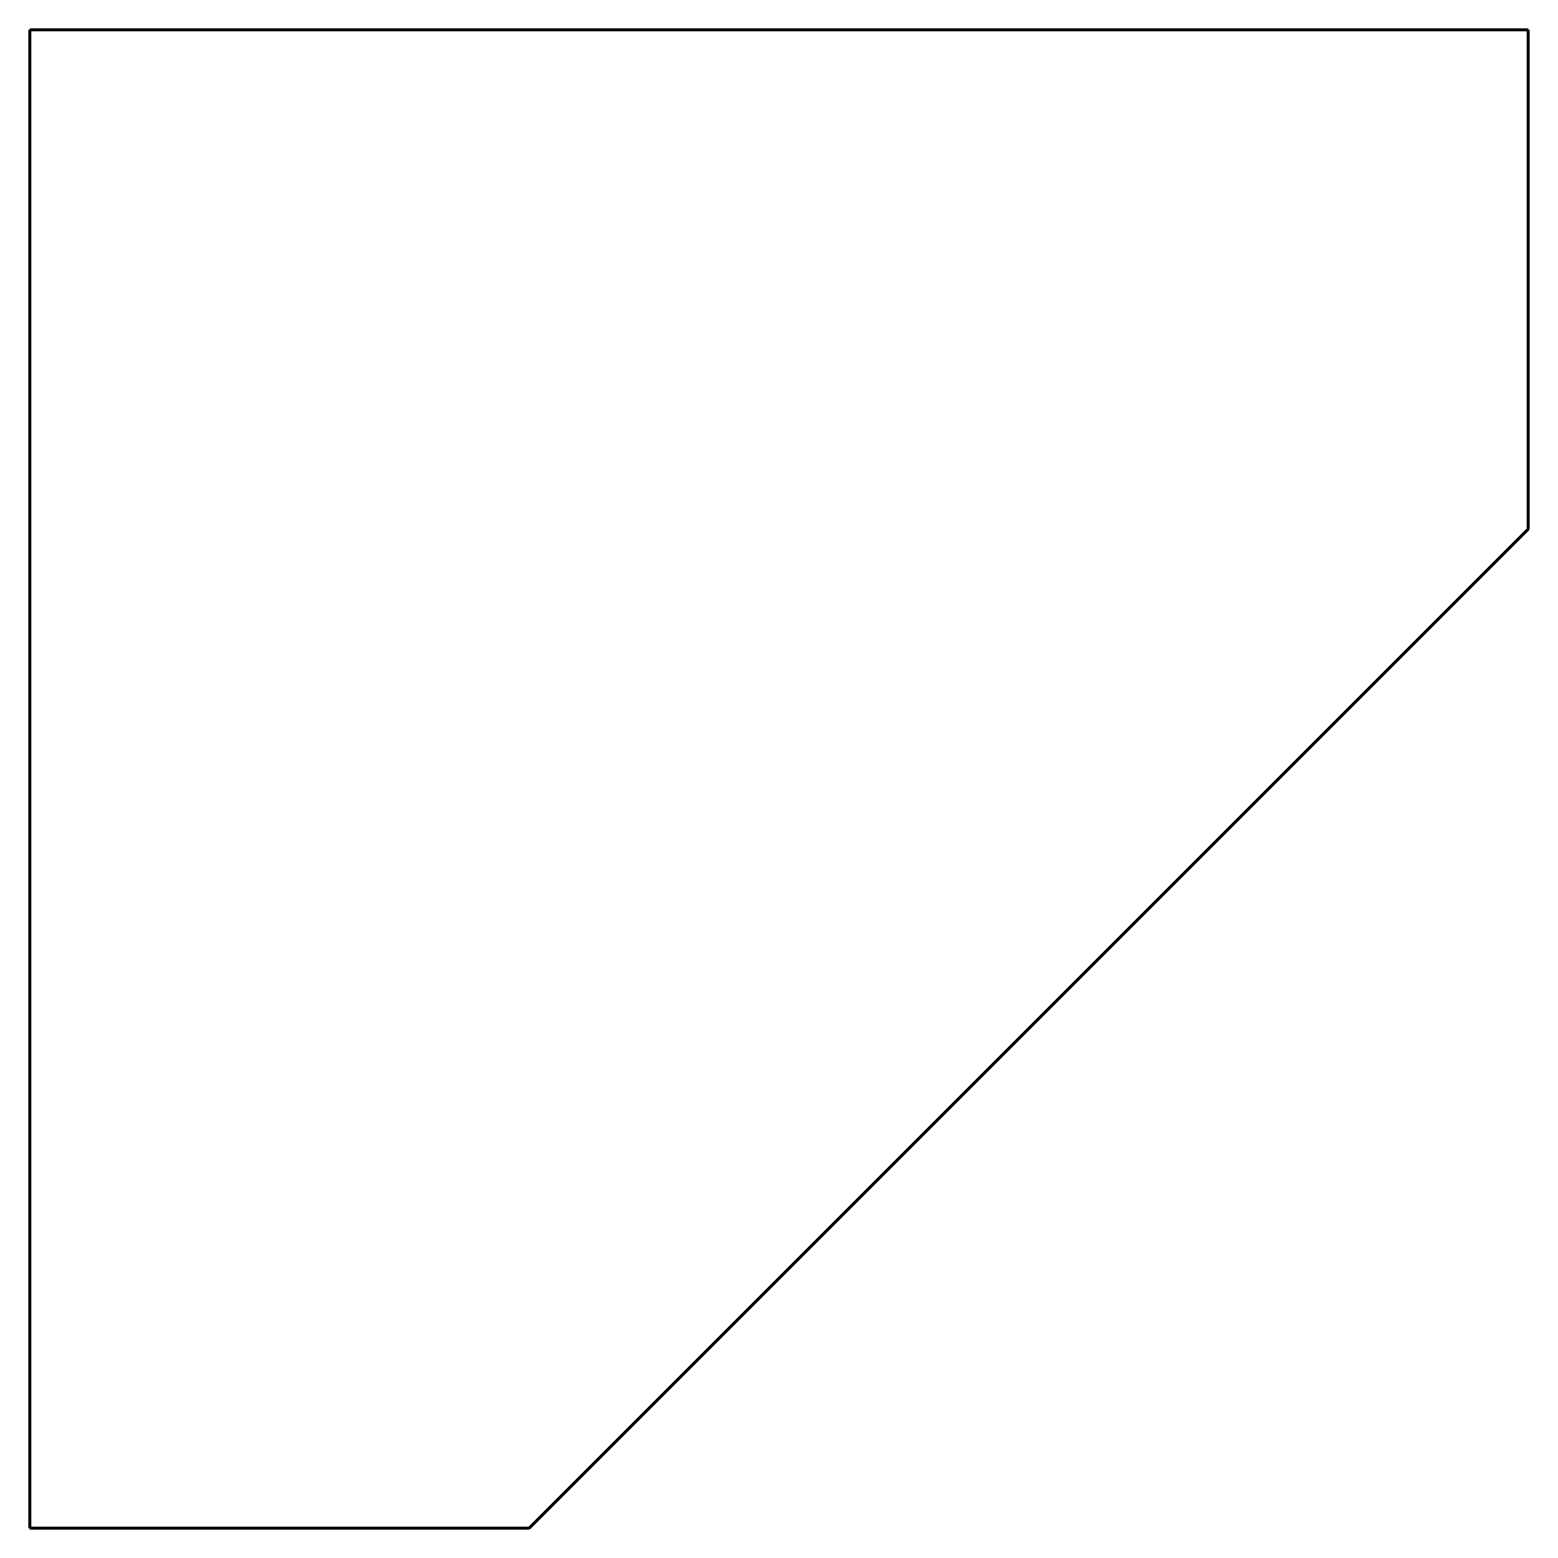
# Model space of a CAD drawing. Header units: millimetres. Extents: x 0 to 240, y -240 to 0.
import ezdxf

# ---------------------------------------------------------------- set-up
doc = ezdxf.new("R2010")
doc.units = ezdxf.units.MM
doc.linetypes.add('K5LT_BASIC', pattern=[0])

msp = doc.modelspace()

# ---------------------------------------------------------------- linework, layer by layer
at = {"color": 150, "linetype": 'K5LT_BASIC', "lineweight": 60, "true_color": 0x0080ff}
for p, q in [((240, 0), (0, 0)), ((0, 0), (0, -240)), ((240, -80), (240, 0)), ((80, -240), (240, -80)), ((0, -240), (80, -240))]:
    msp.add_line(p, q, dxfattribs=at)

doc.saveas('drawing.dxf')
